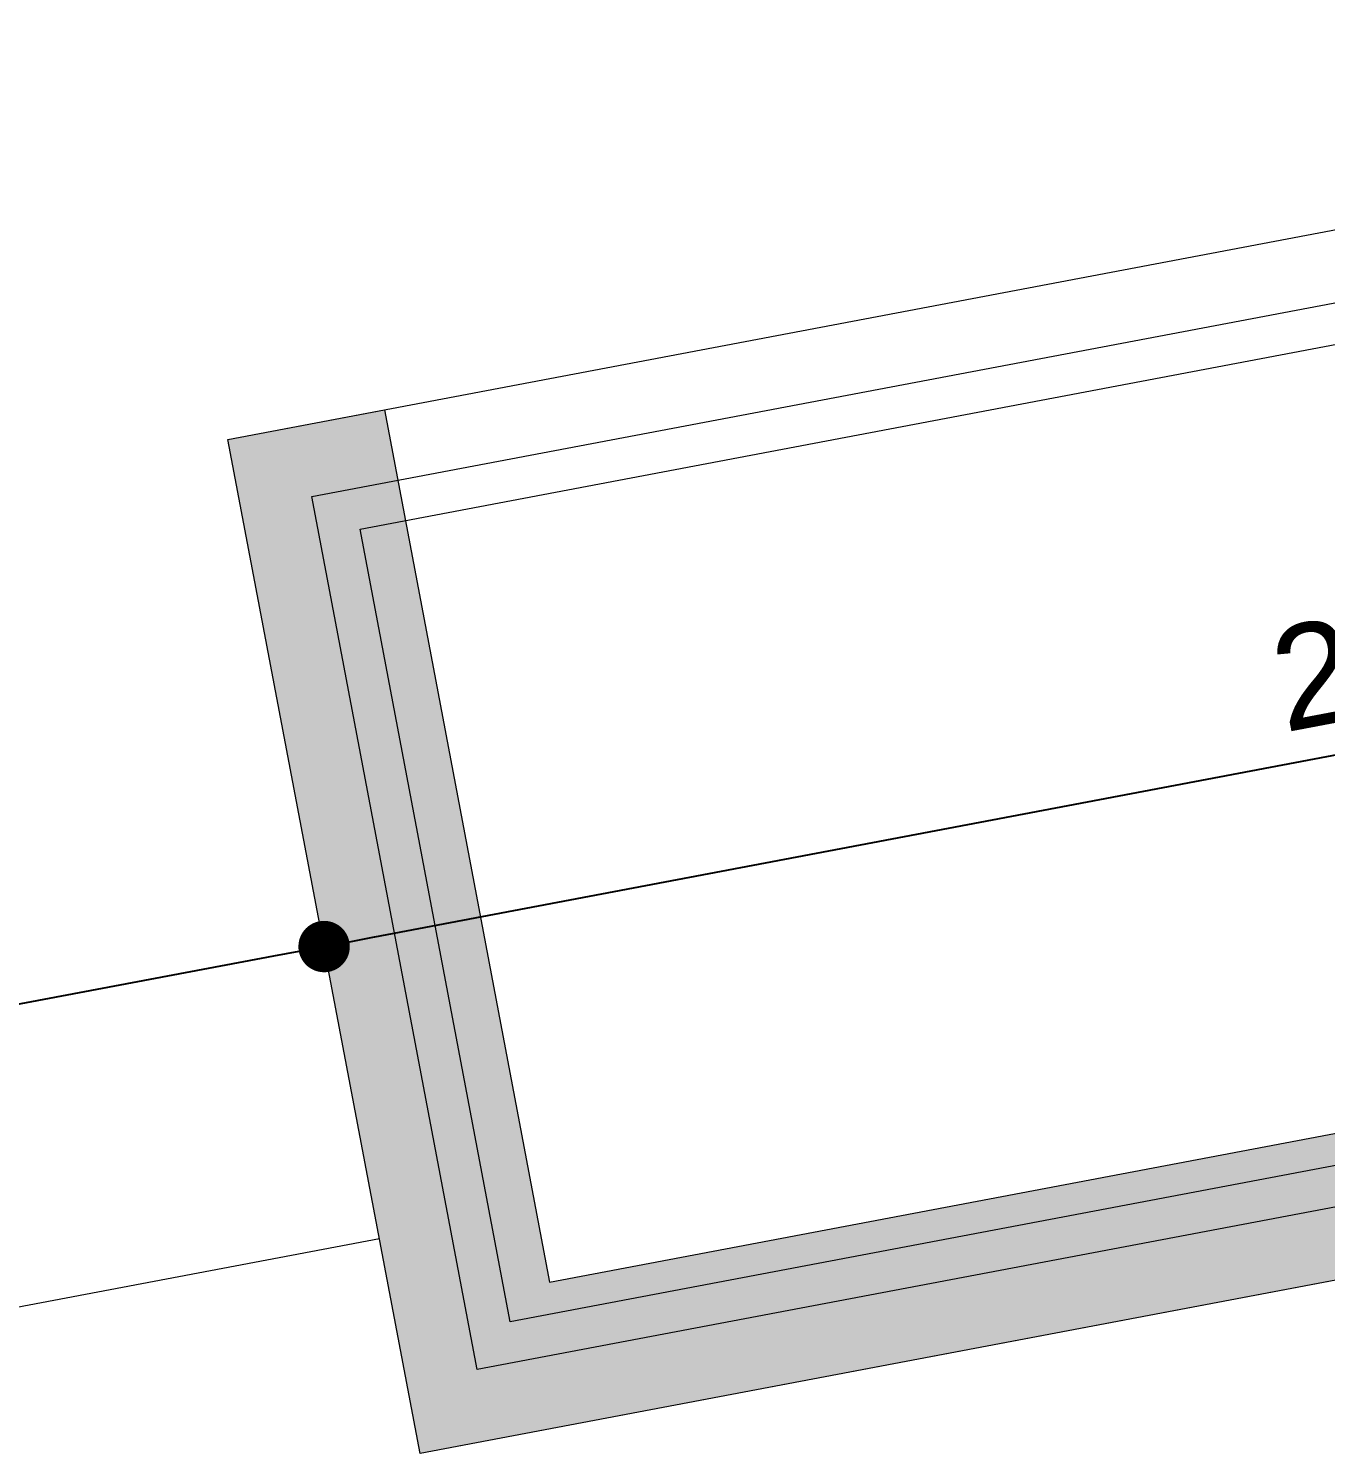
# Model space of a CAD drawing. Header units: centimetres. Extents: x 56941 to 84569, y -27946 to -11680.
# Drawn here: x 57537.6 to 57663.8, y -23901.8 to -23763 of the extents above; entities that cross this region are included whole.
import ezdxf

# ---------------------------------------------------------------- set-up
doc = ezdxf.new("R2010")
doc.units = ezdxf.units.CM
doc.header["$LTSCALE"] = 50.8
doc.header["$PDMODE"] = 1
doc.header["$PDSIZE"] = -2
doc.layers.get('0').update_dxf_attribs({"lineweight": 18})
doc.layers.add('0-PROJET-COTATIONS', color=7, linetype='Continuous', lineweight=13)
doc.layers.add('0-PROJET-DESSINS CRÉES', color=7, linetype='Continuous', lineweight=9)
doc.styles.add('Helvetica', font='Helvetica')
doc.dimstyles.new('IS', dxfattribs={"dimtxt": 10.08724, "dimasz": 5.007446, "dimexe": 2, "dimexo": 10, "dimgap": 3, "dimtad": 1, "dimdec": 1, "dimtxsty": 'Helvetica', "dimblk": 'DOT', "dimblk1": 'DOT', "dimblk2": 'DOT', "dimcen": 0, "dimdle": 10, "dimazin": 0, "dimtfac": 0.8, "dimtdec": 1, "dimtix": 1, "dimtmove": 0, "dimatfit": 0, "dimldrblk": 'VW_FILLEDARROW-1', "dimfxl": 0, "dimfrac": 2, "dimtolj": 1, "dimarcsym": 0})

# ---------------------------------------------------------------- blocks, each defined once
blk = doc.blocks.new('Groupe-41-1')
at = {"layer": '0-PROJET-DESSINS CRÉES', "color": 7, "linetype": 'Continuous', "lineweight": 13, "flags": 128}
for points in [[(18758.78, -45988.72), (18740.07, -45889.95), (18951.32, -45849.94), (18970.02, -45948.72)], [(18764.35, -45980.54), (18748.25, -45895.52), (18952.62, -45856.82), (18968.72, -45941.84)], [(18767.54, -45975.87), (18752.93, -45898.71), (18948.12, -45861.74), (18962.74, -45938.9)]]:
    blk.add_lwpolyline(points, close=True, dxfattribs=at)
blk = doc.blocks.new('_DOT')
at = {"color": 0, "linetype": 'ByBlock', "lineweight": -2}
blk.add_line((-0.5, 0), (-1, 0), dxfattribs=at)
at = {"color": 0, "linetype": 'ByBlock', "const_width": 0.5}
blk.add_lwpolyline([(-0.25, 0, 1), (0.25, 0, 1)], format="xyb", close=True, dxfattribs=at)
blk = doc.blocks.new('*D124')
at = {"layer": '0-PROJET-COTATIONS', "color": 0, "linetype": 'Continuous', "lineweight": -2}
for p, q in [((57565.96, -23850.38), (57565.96, -23850.41)), ((57561.42, -23853.31), (57460.23, -23872.47)), ((57453.45, -23863.58), (57454.94, -23871.44))]:
    blk.add_line(p, q, dxfattribs=at)
at = {"layer": 'Defpoints', "color": 0}
for p in [(57567.82, -23860.2), (57455.31, -23873.4), (57455.31, -23873.4)]:
    blk.add_point(p, dxfattribs=at)
at = {"layer": '0-PROJET-COTATIONS', "color": 0, "lineweight": -2, "xscale": 5.007446289062499, "yscale": 5.007446289062499, "zscale": 5.007446289062499}
for p, rotation in [((57566.34, -23852.38), 10.72359474389098), ((57455.31, -23873.4), 190.723594743891)]:
    blk.add_blockref('_DOT', p, dxfattribs=dict(at, rotation=rotation))
at = {"layer": '0-PROJET-COTATIONS', "color": 0, "lineweight": 5, "insert": (57509.33, -23854.99), "char_height": 10.087, "attachment_point": 5, "rotation": 10.7236, "style": 'Helvetica'}
blk.add_mtext('\\A1;113', dxfattribs=at)
blk = doc.blocks.new('VW_FILLEDARROW-1')
at = {"linetype": 'Continuous', "lineweight": 0}
blk.add_hatch(color=0, dxfattribs=at).paths.add_polyline_path([(-1.997, 0.535), (0, 0), (-1.997, -0.535)])
at = {"color": 0, "linetype": 'Continuous', "lineweight": 5, "flags": 128}
blk.add_lwpolyline([(-1.997, 0.535), (0, 0), (-1.997, -0.535)], close=True, dxfattribs=at)
blk = doc.blocks.new('*D125')
at = {"layer": '0-PROJET-COTATIONS', "color": 0, "linetype": 'Continuous', "lineweight": -2}
for p, q in [((57777.19, -23810.3), (57777.21, -23810.41)), ((57772.66, -23813.3), (57571.26, -23851.45)), ((57565.96, -23850.38), (57565.96, -23850.41))]:
    blk.add_line(p, q, dxfattribs=at)
at = {"layer": 'Defpoints', "color": 0}
for p in [(57779.05, -23820.13), (57566.34, -23852.38), (57567.82, -23860.2)]:
    blk.add_point(p, dxfattribs=at)
at = {"layer": '0-PROJET-COTATIONS', "color": 0, "lineweight": -2, "xscale": 5.007446289062499, "yscale": 5.007446289062499, "zscale": 5.007446289062499}
for p, rotation in [((57777.58, -23812.37), 10.72359474389058), ((57566.34, -23852.38), 190.7235947438906)]:
    blk.add_blockref('_DOT', p, dxfattribs=dict(at, rotation=rotation))
at = {"layer": '0-PROJET-COTATIONS', "color": 0, "lineweight": 5, "insert": (57670.46, -23824.47), "char_height": 10.087, "attachment_point": 5, "rotation": 10.7236, "style": 'Helvetica'}
blk.add_mtext('\\A1;215', dxfattribs=at)

msp = doc.modelspace()

# ---------------------------------------------------------------- hatches: boundary and pattern name
at = {"layer": '0-PROJET-DESSINS CRÉES', "linetype": 'Continuous', "lineweight": 0}
msp.add_hatch(color=7, dxfattribs=at).paths.add_polyline_path([(57572.21, -23800.11), (57588.3, -23885.05), (57784.16, -23847.96), (57786.78, -23861.79), (57575.69, -23901.76), (57556.98, -23802.99)])

# ---------------------------------------------------------------- linework, layer by layer
at = {"color": 7, "linetype": 'Continuous', "lineweight": 18}
msp.add_line((57460.69, -23901.84), (57571.72, -23880.81), dxfattribs=at)
at = {"layer": '0-PROJET-DESSINS CRÉES', "color": 7, "linetype": 'Continuous', "lineweight": 13, "flags": 128}
msp.add_lwpolyline([(57572.21, -23800.11), (57588.3, -23885.05), (57784.16, -23847.96), (57786.78, -23861.79), (57575.69, -23901.76), (57556.98, -23802.99)], close=True, dxfattribs=at)

# ---------------------------------------------------------------- block references
at = {"layer": '0-PROJET-DESSINS CRÉES', "color": 7}
msp.add_blockref('Groupe-41-1', (38816.91, 22086.96), dxfattribs=at)

# ---------------------------------------------------------------- dimensions: what is measured, and where the dimension line sits
at = {"layer": '0-PROJET-COTATIONS', "color": 7, "linetype": 'Continuous', "lineweight": 5}
for base, p1, p2, picture, middle in [((57566.34, -23852.38), (57779.05, -23820.13), (57567.82, -23860.2), '*D125', (57670.46, -23824.47)), ((57455.31, -23873.4), (57567.82, -23860.2), (57455.31, -23873.4), '*D124', (57509.33, -23854.99))]:
    dim = msp.add_linear_dim(base=base, p1=p1, p2=p2, angle=10.7236, dimstyle='IS', override={"dimtxt": 10.08724, "dimdec": 0, "dimpost": '<>', "dimtxsty": 'Helvetica', "dimtmove": 2}, dxfattribs=at)
    dim.commit()
    dim.dimension.update_dxf_attribs({"geometry": picture, "text_midpoint": middle})

doc.saveas('drawing.dxf')
